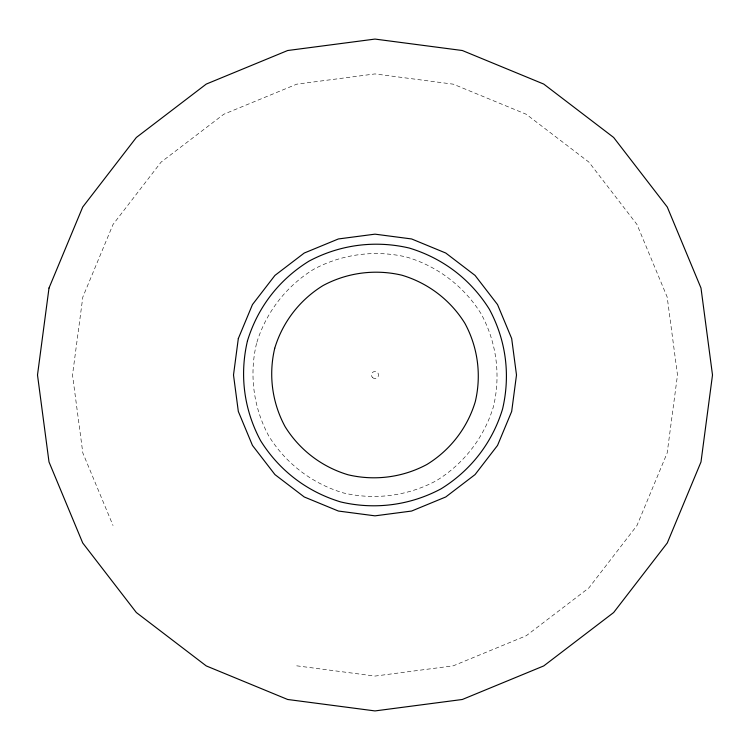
<?xml version="1.0" encoding="UTF-8"?>
<svg xmlns="http://www.w3.org/2000/svg" width="750" height="750" viewBox="0 0 750 750"><rect width="100%" height="100%" fill="white"/><g stroke="black" fill="none" stroke-linecap="round" stroke-linejoin="round"><path stroke-width="0.56" stroke-dasharray="3.75 2.81" d="M296.709 665.822L375 676.078L453.291 665.822L526.247 635.737L588.891 587.897L636.966 525.534L667.181 452.925L677.494 375L667.181 297.075L636.966 224.466L588.891 162.103L526.247 114.262L453.291 84.178L375 73.922L296.709 84.178L223.753 114.262L161.109 162.103L113.034 224.466L82.819 297.075L72.506 375L82.819 452.925L113.034 525.534M256.547 343.406C249.075 374.756 253.434 407.7 268.8 436.031C285.816 463.5 312.3 483.684 343.256 492.9C374.747 500.334 407.812 496.013 436.312 480.712C463.819 463.828 484.163 437.503 493.453 406.594C500.925 375.244 496.566 342.3 481.2 313.969C464.184 286.5 437.7 266.316 406.744 257.1C375.253 249.666 342.188 253.988 313.688 269.288C286.181 286.172 265.837 312.497 256.547 343.406M372.506 377.503A3.534 3.534 0 0 0 378.412 375.909A3.534 3.534 0 0 0 374.081 371.588A3.534 3.534 0 0 0 372.506 377.503"/><path stroke-width="1.12" d="M49.003 288.056L37.5 375L49.003 461.944L82.716 542.962L136.35 612.534L206.25 665.916L287.653 699.478L375 710.925L462.347 699.478L543.75 665.916L613.65 612.534L667.284 542.962L700.997 461.944L712.5 375L700.997 288.056L667.284 207.037L613.65 137.466L543.75 84.084L462.347 50.522L375 39.075L287.653 50.522L206.25 84.084L136.35 137.466L82.716 207.037L49.003 288.056M238.322 338.55L233.503 375L238.322 411.45L252.459 445.416L274.941 474.591L304.247 496.969L338.381 511.041L375 515.841L411.619 511.041L445.753 496.969L475.059 474.591L497.541 445.416L511.678 411.45L516.497 375L511.678 338.55L497.541 304.584L475.059 275.409L445.753 253.031L411.619 238.959L375 234.159L338.381 238.959L304.247 253.031L274.941 275.409L252.459 304.584L238.322 338.55M247.434 340.978C239.419 375.206 244.003 409.762 260.625 440.728C279.3 470.606 307.097 491.784 340.819 501.975C374.962 509.953 410.109 505.359 441.038 488.841C470.953 470.316 492.3 442.697 502.566 409.022C510.581 374.794 505.997 340.238 489.375 309.272C470.7 279.394 442.903 258.216 409.181 248.025C375.038 240.047 339.891 244.641 308.962 261.159C279.047 279.684 257.7 307.303 247.434 340.978M274.734 348.263C268.406 374.794 272.1 402.675 285.103 426.656C299.503 449.916 321.928 466.997 348.131 474.797C374.784 481.087 402.769 477.431 426.9 464.475C450.188 450.188 467.4 427.903 475.266 401.737C481.594 375.206 477.9 347.325 464.897 323.344C450.497 300.084 428.072 283.003 401.869 275.203C375.216 268.912 347.231 272.569 323.1 285.525C299.812 299.812 282.6 322.097 274.734 348.263"/></g></svg>
